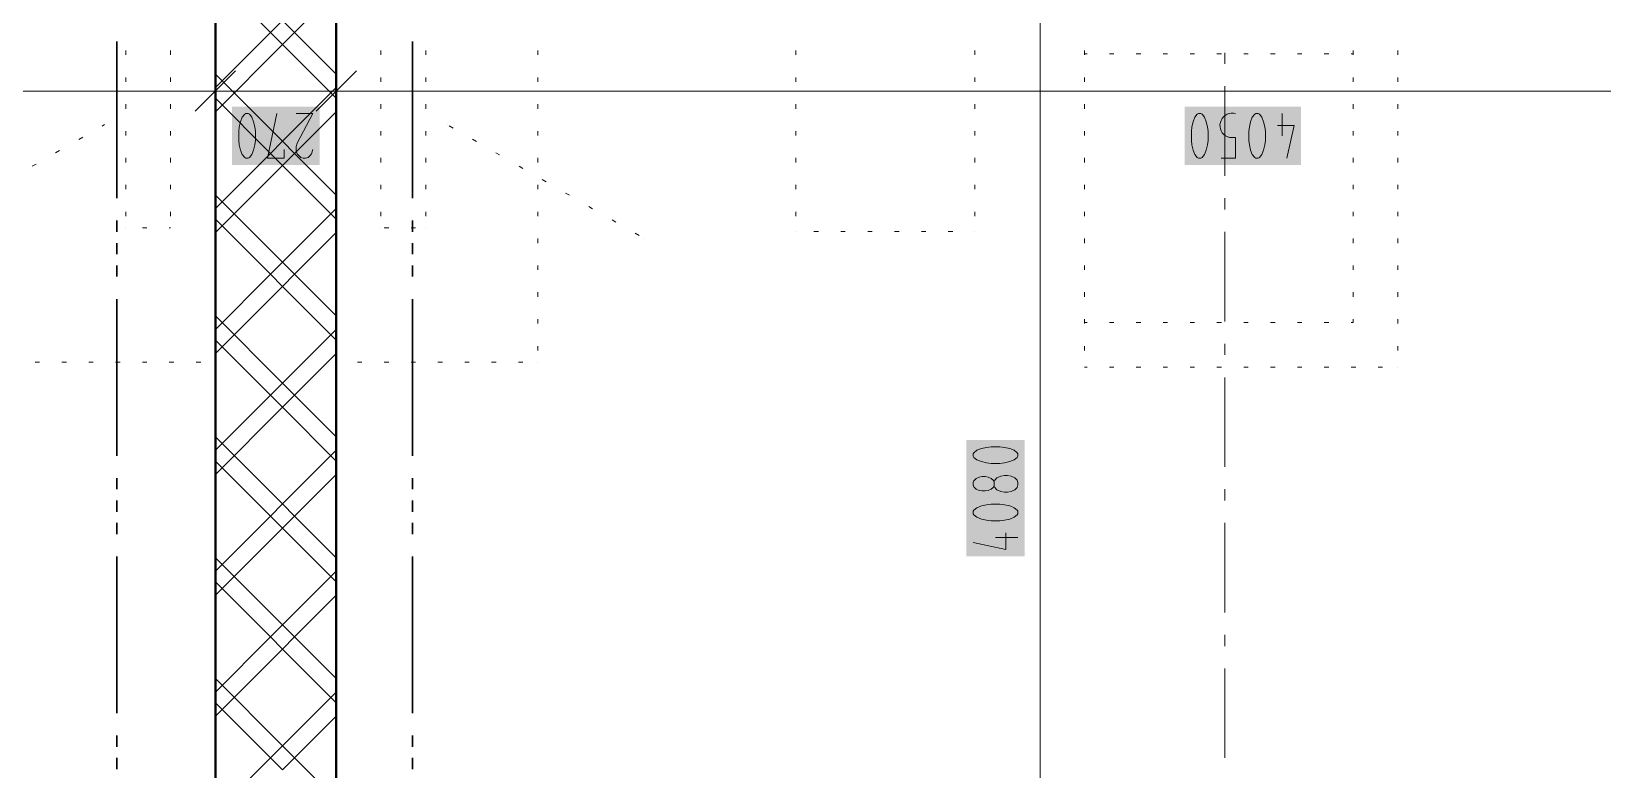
# Model space of a CAD drawing. Header units: millimetres. Extents: x 0 to 594, y 0 to 420.
# Drawn here: x 455 to 490.48, y 317.28 to 333.95 of the extents above; entities that cross this region are included whole.
import ezdxf

# ---------------------------------------------------------------- set-up
doc = ezdxf.new("R2010")
doc.units = ezdxf.units.MM
doc.header["$LTSCALE"] = 8
for name, color, linetype in [('PDF_Koty delkove', 7, 'Continuous'), ('PDF_Nabytek', 7, 'Continuous'), ('PDF_Osy hlavni', 7, 'Continuous'), ('PDF_Pozarni useky', 7, 'Continuous'), ('PDF_Steny akusticke', 7, 'Continuous')]:
    doc.layers.add(name, color=color, linetype=linetype)

msp = doc.modelspace()

# ---------------------------------------------------------------- linework, layer by layer
at = {"layer": 'PDF_Koty delkove', "lineweight": 18}
for points in [[(477.781, 258.858), (477.781, 259.821), (477.781, 261.588), (477.781, 263.104), (477.781, 267.698), (477.781, 269.726), (477.781, 288.176), (477.781, 295.253), (477.781, 296.719), (477.781, 302.785), (477.781, 344.032)], [(459.152, 333.358), (459.152, 332.6), (459.152, 331.841)], [(461.881, 333.358), (461.881, 332.6), (461.881, 331.841)], [(459.607, 333.055), (458.697, 332.145)], [(462.336, 333.055), (461.426, 332.145)], [(550.543, 332.6), (546.802, 332.6), (533.8, 332.6), (516.455, 332.6), (505.555, 332.6), (502.825, 332.6), (499.732, 332.6), (482.505, 332.6), (466.215, 332.6), (461.881, 332.6), (459.152, 332.6), (439.004, 332.6), (419.32, 332.6), (417.197, 332.6)], [(460.705, 331.284), (460.705, 331.083), (460.327, 331.083), (460.543, 332.094)], [(460.975, 332.094), (461.354, 332.094), (461.002, 331.42), (460.975, 331.352), (460.975, 331.251), (461.002, 331.184), (461.042, 331.134), (461.083, 331.099), (461.137, 331.083), (461.191, 331.083), (461.245, 331.099), (461.285, 331.134), (461.326, 331.184), (461.354, 331.284)], [(483.136, 331.824), (483.514, 331.824), (483.352, 331.083)], [(483.244, 332.094), (483.244, 331.589)], [(476.87, 324.57), (476.668, 324.57), (476.568, 324.556), (476.45, 324.529), (476.349, 324.489), (476.281, 324.435), (476.265, 324.408), (476.265, 324.354), (476.281, 324.327), (476.349, 324.273), (476.45, 324.233), (476.568, 324.205), (476.668, 324.191), (476.87, 324.191), (476.971, 324.205), (477.09, 324.233), (477.191, 324.273), (477.258, 324.327)], [(477.258, 324.327), (477.276, 324.354), (477.276, 324.408), (477.258, 324.435), (477.191, 324.489), (477.09, 324.529), (476.971, 324.556), (476.87, 324.57)], [(476.736, 323.787), (476.719, 323.814), (476.668, 323.854), (476.601, 323.881), (476.534, 323.895), (476.466, 323.895), (476.399, 323.881), (476.331, 323.854), (476.281, 323.8), (476.265, 323.76), (476.265, 323.706), (476.281, 323.666), (476.331, 323.611), (476.399, 323.585), (476.466, 323.571), (476.534, 323.571), (476.601, 323.585), (476.668, 323.611), (476.719, 323.652), (476.736, 323.679), (476.753, 323.652), (476.803, 323.598), (476.887, 323.557), (476.971, 323.543), (477.039, 323.543), (477.123, 323.557), (477.208, 323.598), (477.258, 323.652), (477.276, 323.706), (477.276, 323.76), (477.258, 323.814), (477.208, 323.868), (477.123, 323.908), (477.039, 323.922)], [(477.039, 323.922), (476.971, 323.922), (476.887, 323.908), (476.803, 323.868), (476.753, 323.814), (476.736, 323.787), (476.736, 323.679)], [(477.006, 322.626), (477.006, 322.247), (476.265, 322.41)], [(477.276, 322.518), (476.77, 322.518)]]:
    msp.add_lwpolyline(points, dxfattribs=at)
msp.add_lwpolyline([(481.867, 331.083), (482.191, 331.083), (482.191, 331.554), (482.055, 331.554), (481.962, 331.589, -0.843864), (482.191, 332.094)], format="xyb", dxfattribs=at)
for points in [[(459.679, 331.689), (459.679, 331.487), (459.693, 331.387), (459.72, 331.268), (459.76, 331.167), (459.814, 331.099), (459.841, 331.083), (459.895, 331.083), (459.922, 331.099), (459.976, 331.167), (460.016, 331.268), (460.044, 331.387), (460.057, 331.487), (460.057, 331.689), (460.044, 331.79), (460.016, 331.908), (459.976, 332.009), (459.922, 332.077), (459.895, 332.094), (459.841, 332.094), (459.814, 332.077), (459.76, 332.009), (459.72, 331.908), (459.693, 331.79)], [(481.192, 331.689), (481.192, 331.487), (481.206, 331.387), (481.232, 331.268), (481.273, 331.167), (481.326, 331.099), (481.354, 331.083), (481.407, 331.083), (481.435, 331.099), (481.488, 331.167), (481.529, 331.268), (481.556, 331.387), (481.57, 331.487), (481.57, 331.689), (481.556, 331.79), (481.529, 331.908), (481.488, 332.009), (481.435, 332.077), (481.407, 332.094), (481.354, 332.094), (481.326, 332.077), (481.273, 332.009), (481.232, 331.908), (481.206, 331.79)], [(482.488, 331.689), (482.488, 331.487), (482.502, 331.387), (482.529, 331.268), (482.569, 331.167), (482.623, 331.099), (482.65, 331.083), (482.704, 331.083), (482.731, 331.099), (482.785, 331.167), (482.825, 331.268), (482.853, 331.387), (482.866, 331.487), (482.866, 331.689), (482.853, 331.79), (482.825, 331.908), (482.785, 332.009), (482.731, 332.077), (482.704, 332.094), (482.65, 332.094), (482.623, 332.077), (482.569, 332.009), (482.529, 331.908), (482.502, 331.79)], [(476.87, 323.274), (476.668, 323.274), (476.568, 323.26), (476.45, 323.233), (476.349, 323.193), (476.281, 323.139), (476.265, 323.112), (476.265, 323.058), (476.281, 323.031), (476.349, 322.977), (476.45, 322.937), (476.568, 322.909), (476.668, 322.895), (476.87, 322.895), (476.971, 322.909), (477.09, 322.937), (477.191, 322.977), (477.258, 323.031), (477.276, 323.058), (477.276, 323.112), (477.258, 323.139), (477.191, 323.193), (477.09, 323.233), (476.971, 323.26)]]:
    msp.add_lwpolyline(points, close=True, dxfattribs=at)
at = {"layer": 'PDF_Koty delkove', "color": 7, "lineweight": 18, "true_color": 0xffffff, "transparency": 33554559}
for points in [[(461.505, 332.246), (459.528, 332.246), (461.505, 330.932), (459.528, 330.932)], [(483.666, 332.246), (481.041, 332.246), (483.666, 330.932), (481.041, 330.932)], [(477.427, 322.096), (477.427, 324.721), (476.113, 322.096), (476.113, 324.721)]]:
    msp.add_solid(points, dxfattribs=at)
at = {"layer": 'PDF_Nabytek', "lineweight": 13}
for points in [[(457.13, 333.415), (457.13, 333.516)], [(458.141, 333.415), (458.141, 333.516)], [(459.152, 333.415), (459.152, 333.516)], [(461.881, 333.415), (461.881, 333.516)], [(462.892, 333.415), (462.892, 333.516)], [(463.903, 333.415), (463.903, 333.516)], [(466.431, 333.415), (466.431, 333.516)], [(472.258, 333.415), (472.258, 333.516)], [(476.302, 333.415), (476.302, 333.516)], [(478.777, 333.415), (478.777, 333.516)], [(478.837, 333.442), (478.777, 333.442)], [(478.777, 333.442), (478.777, 333.442)], [(479.444, 333.442), (479.343, 333.442)], [(480.05, 333.442), (479.949, 333.442)], [(480.657, 333.442), (480.556, 333.442)], [(481.263, 333.442), (481.162, 333.442)], [(481.87, 333.442), (481.769, 333.442)], [(482.477, 333.442), (482.375, 333.442)], [(483.083, 333.442), (482.982, 333.442)], [(483.69, 333.442), (483.589, 333.442)], [(484.296, 333.442), (484.195, 333.442)], [(484.843, 333.442), (484.802, 333.442)], [(484.843, 333.415), (484.843, 333.516)], [(484.843, 333.442), (484.843, 333.442)], [(485.853, 333.415), (485.853, 333.516)], [(457.13, 332.808), (457.13, 332.909)], [(458.141, 332.808), (458.141, 332.909)], [(459.152, 332.808), (459.152, 332.909)], [(461.881, 332.808), (461.881, 332.909)], [(462.892, 332.808), (462.892, 332.909)], [(463.903, 332.808), (463.903, 332.909)], [(466.431, 332.808), (466.431, 332.909)], [(472.258, 332.808), (472.258, 332.909)], [(476.302, 332.808), (476.302, 332.909)], [(478.777, 332.808), (478.777, 332.909)], [(484.843, 332.808), (484.843, 332.909)], [(485.853, 332.808), (485.853, 332.909)], [(457.13, 332.201), (457.13, 332.302)], [(458.141, 332.201), (458.141, 332.302)], [(459.152, 332.201), (459.152, 332.302)], [(461.881, 332.201), (461.881, 332.302)], [(462.892, 332.201), (462.892, 332.302)], [(463.903, 332.201), (463.903, 332.302)], [(466.431, 332.201), (466.431, 332.302)], [(472.258, 332.201), (472.258, 332.302)], [(476.302, 332.201), (476.302, 332.302)], [(478.777, 332.201), (478.777, 332.302)], [(484.843, 332.201), (484.843, 332.302)], [(485.853, 332.201), (485.853, 332.302)], [(456.593, 331.811), (456.649, 331.843)], [(456.649, 331.843), (456.649, 331.843)], [(464.384, 331.843), (464.384, 331.843)], [(464.521, 331.764), (464.433, 331.815)], [(456.068, 331.508), (456.156, 331.558)], [(457.13, 331.595), (457.13, 331.696)], [(458.141, 331.595), (458.141, 331.696)], [(459.152, 331.595), (459.152, 331.696)], [(461.881, 331.595), (461.881, 331.696)], [(462.892, 331.595), (462.892, 331.696)], [(463.903, 331.595), (463.903, 331.696)], [(465.046, 331.461), (464.958, 331.511)], [(466.431, 331.595), (466.431, 331.696)], [(472.258, 331.595), (472.258, 331.696)], [(476.302, 331.595), (476.302, 331.696)], [(478.777, 331.595), (478.777, 331.696)], [(484.843, 331.595), (484.843, 331.696)], [(485.853, 331.595), (485.853, 331.696)], [(455.543, 331.204), (455.63, 331.255)], [(457.13, 330.988), (457.13, 331.089)], [(458.141, 330.988), (458.141, 331.089)], [(459.152, 330.988), (459.152, 331.089)], [(461.881, 330.988), (461.881, 331.089)], [(462.892, 330.988), (462.892, 331.089)], [(463.903, 330.988), (463.903, 331.089)], [(465.571, 331.157), (465.484, 331.208)], [(466.431, 330.988), (466.431, 331.089)], [(472.258, 330.988), (472.258, 331.089)], [(476.302, 330.988), (476.302, 331.089)], [(478.777, 330.988), (478.777, 331.089)], [(484.843, 330.988), (484.843, 331.089)], [(485.853, 330.988), (485.853, 331.089)], [(455.018, 330.901), (455.105, 330.952)], [(466.096, 330.854), (466.009, 330.905)], [(457.13, 330.382), (457.13, 330.483)], [(458.141, 330.382), (458.141, 330.483)], [(459.152, 330.382), (459.152, 330.483)], [(461.881, 330.382), (461.881, 330.483)], [(462.892, 330.382), (462.892, 330.483)], [(463.903, 330.382), (463.903, 330.483)], [(466.431, 330.382), (466.431, 330.483)], [(466.622, 330.551), (466.534, 330.601)], [(472.258, 330.382), (472.258, 330.483)], [(476.302, 330.382), (476.302, 330.483)], [(478.777, 330.382), (478.777, 330.483)], [(484.843, 330.382), (484.843, 330.483)], [(485.853, 330.382), (485.853, 330.483)], [(467.147, 330.248), (467.06, 330.298)], [(467.672, 329.944), (467.585, 329.995)], [(457.13, 329.775), (457.13, 329.876)], [(458.141, 329.775), (458.141, 329.876)], [(459.152, 329.775), (459.152, 329.876)], [(461.881, 329.775), (461.881, 329.876)], [(462.892, 329.775), (462.892, 329.876)], [(463.903, 329.775), (463.903, 329.876)], [(466.431, 329.775), (466.431, 329.876)], [(468.198, 329.641), (468.11, 329.692)], [(472.258, 329.775), (472.258, 329.876)], [(476.302, 329.775), (476.302, 329.876)], [(478.777, 329.775), (478.777, 329.876)], [(484.843, 329.775), (484.843, 329.876)], [(485.853, 329.775), (485.853, 329.876)], [(457.13, 329.515), (457.13, 329.515)], [(457.13, 329.515), (457.13, 329.515)], [(457.607, 329.515), (457.506, 329.515)], [(458.141, 329.515), (458.112, 329.515)], [(458.141, 329.515), (458.141, 329.515)], [(458.141, 329.515), (458.141, 329.515)], [(459.152, 329.168), (459.152, 329.27)], [(461.881, 329.168), (461.881, 329.27)], [(462.892, 329.515), (462.892, 329.515)], [(462.892, 329.515), (462.892, 329.515)], [(463.066, 329.515), (462.965, 329.515)], [(463.673, 329.515), (463.571, 329.515)], [(463.903, 329.515), (463.903, 329.515)], [(463.903, 329.515), (463.903, 329.515)], [(466.431, 329.168), (466.431, 329.27)], [(468.723, 329.338), (468.635, 329.388)], [(468.847, 329.266), (468.847, 329.266)], [(472.258, 329.431), (472.258, 329.431)], [(472.258, 329.431), (472.258, 329.431)], [(472.771, 329.431), (472.67, 329.431)], [(473.378, 329.431), (473.277, 329.431)], [(473.984, 329.431), (473.883, 329.431)], [(474.591, 329.431), (474.49, 329.431)], [(475.198, 329.431), (475.097, 329.431)], [(475.804, 329.431), (475.703, 329.431)], [(476.302, 329.431), (476.302, 329.431)], [(476.302, 329.431), (476.302, 329.431)], [(478.777, 329.168), (478.777, 329.27)], [(484.843, 329.168), (484.843, 329.27)], [(485.853, 329.168), (485.853, 329.27)], [(459.152, 328.562), (459.152, 328.663)], [(461.881, 328.562), (461.881, 328.663)], [(466.431, 328.562), (466.431, 328.663)], [(478.777, 328.562), (478.777, 328.663)], [(484.843, 328.562), (484.843, 328.663)], [(485.853, 328.562), (485.853, 328.663)], [(459.152, 327.955), (459.152, 328.056)], [(461.881, 327.955), (461.881, 328.056)], [(466.431, 327.955), (466.431, 328.056)], [(478.777, 327.955), (478.777, 328.056)], [(484.843, 327.955), (484.843, 328.056)], [(485.853, 327.955), (485.853, 328.056)], [(459.152, 327.349), (459.152, 327.45)], [(461.881, 327.349), (461.881, 327.45)], [(466.431, 327.349), (466.431, 327.45)], [(478.777, 327.349), (478.777, 327.45)], [(478.837, 327.377), (478.777, 327.377)], [(478.777, 327.377), (478.777, 327.377)], [(479.444, 327.377), (479.343, 327.377)], [(480.05, 327.377), (479.949, 327.377)], [(480.657, 327.377), (480.556, 327.377)], [(481.263, 327.377), (481.162, 327.377)], [(481.87, 327.377), (481.769, 327.377)], [(482.477, 327.377), (482.375, 327.377)], [(483.083, 327.377), (482.982, 327.377)], [(483.69, 327.377), (483.589, 327.377)], [(484.296, 327.377), (484.195, 327.377)], [(484.802, 327.377), (484.843, 327.377), (484.843, 327.45)], [(484.843, 327.377), (484.843, 327.377)], [(484.843, 327.377), (484.843, 327.377)], [(485.853, 327.349), (485.853, 327.45)], [(459.152, 326.742), (459.152, 326.843)], [(461.881, 326.742), (461.881, 326.843)], [(466.431, 326.742), (466.431, 326.843)], [(478.777, 326.742), (478.777, 326.843)], [(485.853, 326.742), (485.853, 326.843)], [(455.18, 326.482), (455.079, 326.482)], [(455.787, 326.482), (455.686, 326.482)], [(456.394, 326.482), (456.293, 326.482)], [(457, 326.482), (456.899, 326.482)], [(457.607, 326.482), (457.506, 326.482)], [(458.213, 326.482), (458.112, 326.482)], [(458.82, 326.482), (458.719, 326.482)], [(459.152, 326.482), (459.152, 326.482)], [(459.152, 326.482), (459.152, 326.482)], [(461.881, 326.482), (461.881, 326.482)], [(461.881, 326.482), (461.881, 326.482)], [(462.459, 326.482), (462.358, 326.482)], [(463.066, 326.482), (462.965, 326.482)], [(463.673, 326.482), (463.571, 326.482)], [(464.279, 326.482), (464.178, 326.482)], [(464.886, 326.482), (464.785, 326.482)], [(465.492, 326.482), (465.391, 326.482)], [(466.099, 326.482), (465.998, 326.482)], [(466.431, 326.482), (466.431, 326.482)], [(466.431, 326.482), (466.431, 326.482)], [(478.777, 326.366), (478.777, 326.366)], [(478.837, 326.366), (478.777, 326.366)], [(478.777, 326.366), (478.777, 326.366)], [(479.444, 326.366), (479.343, 326.366)], [(480.05, 326.366), (479.949, 326.366)], [(480.657, 326.366), (480.556, 326.366)], [(481.263, 326.366), (481.162, 326.366)], [(481.87, 326.366), (481.769, 326.366)], [(482.477, 326.366), (482.375, 326.366)], [(483.083, 326.366), (482.982, 326.366)], [(483.69, 326.366), (483.589, 326.366)], [(484.296, 326.366), (484.195, 326.366)], [(484.903, 326.366), (484.802, 326.366)], [(485.509, 326.366), (485.408, 326.366)], [(485.853, 326.366), (485.853, 326.366)], [(485.853, 326.366), (485.853, 326.366)]]:
    msp.add_lwpolyline(points, dxfattribs=at)
at = {"layer": 'PDF_Osy hlavni', "lineweight": 18}
for points in [[(481.949, 333.212), (481.949, 333.465)], [(481.949, 330.685), (481.949, 332.707)], [(481.949, 329.927), (481.949, 330.179)], [(481.949, 327.399), (481.949, 329.421)], [(481.949, 326.641), (481.949, 326.894)], [(481.949, 324.114), (481.949, 326.136)], [(481.949, 323.355), (481.949, 323.608)], [(481.949, 320.828), (481.949, 322.85)], [(481.949, 320.07), (481.949, 320.323)], [(481.949, 317.542), (481.949, 319.564)]]:
    msp.add_lwpolyline(points, dxfattribs=at)
at = {"layer": 'PDF_Pozarni useky', "lineweight": 30}
for points in [[(456.928, 330.179), (456.928, 333.718)], [(463.6, 330.179), (463.6, 333.718)], [(456.928, 329.421), (456.928, 329.674)], [(463.6, 329.421), (463.6, 329.674)], [(456.928, 328.916), (456.928, 329.168)], [(463.6, 328.916), (463.6, 329.168)], [(456.928, 328.41), (456.928, 328.663)], [(463.6, 328.41), (463.6, 328.663)], [(456.928, 324.366), (456.928, 327.905)], [(463.6, 324.366), (463.6, 327.905)], [(456.928, 323.608), (456.928, 323.861)], [(463.6, 323.608), (463.6, 323.861)], [(456.928, 323.103), (456.928, 323.355)], [(463.6, 323.103), (463.6, 323.355)], [(456.928, 322.597), (456.928, 322.85)], [(463.6, 322.597), (463.6, 322.85)], [(456.928, 318.553), (456.928, 322.092)], [(463.6, 318.553), (463.6, 322.092)], [(456.928, 317.795), (456.928, 318.048)], [(463.6, 317.795), (463.6, 318.048)], [(456.928, 317.29), (456.928, 317.542)], [(463.6, 317.29), (463.6, 317.542)]]:
    msp.add_lwpolyline(points, dxfattribs=at)
at = {"layer": 'PDF_Steny akusticke', "lineweight": 40}
msp.add_lwpolyline([(461.73, 296.719), (461.881, 296.719), (461.881, 344.032), (459.152, 344.032), (459.152, 296.719), (459.303, 296.719)], dxfattribs=at)
at = {"layer": 'PDF_Steny akusticke', "lineweight": 9}
for points in [[(460.941, 333.922), (460.668, 334.195), (459.152, 335.712)], [(460.668, 334.195), (460.395, 333.922), (459.152, 335.166)], [(461.881, 332.982), (460.941, 333.922), (461.881, 334.863)], [(459.152, 332.133), (460.668, 333.649), (460.395, 333.922)], [(459.152, 332.679), (460.395, 333.922)], [(460.668, 333.649), (460.941, 333.922)], [(461.881, 332.436), (460.668, 333.649)], [(461.881, 332.133), (460.941, 331.193), (460.668, 331.466), (459.152, 332.982)], [(460.668, 331.466), (461.881, 332.679)], [(460.395, 331.193), (459.152, 332.436)], [(460.395, 331.193), (460.668, 331.466)], [(460.668, 330.92), (460.395, 331.193), (459.152, 329.949)], [(460.668, 330.92), (460.941, 331.193)], [(461.881, 330.253), (460.941, 331.193)], [(459.152, 329.403), (460.668, 330.92)], [(461.881, 329.707), (460.668, 330.92)], [(461.881, 329.403), (460.941, 328.463), (460.668, 328.736), (459.152, 330.253)], [(460.395, 328.463), (459.152, 329.707)], [(460.668, 328.736), (461.881, 329.949)], [(460.395, 328.463), (460.668, 328.736)], [(460.941, 328.463), (460.668, 328.19), (460.395, 328.463), (459.152, 327.22)], [(461.881, 327.523), (460.941, 328.463)], [(459.152, 326.674), (460.668, 328.19)], [(461.881, 326.977), (460.668, 328.19)], [(461.881, 326.674), (460.941, 325.734), (460.668, 326.007), (459.152, 327.523)], [(460.668, 326.007), (461.881, 327.22)], [(460.395, 325.734), (459.152, 326.977)], [(460.668, 325.461), (460.395, 325.734), (459.152, 324.49)], [(459.152, 323.944), (460.668, 325.461), (460.941, 325.734)], [(460.395, 325.734), (460.668, 326.007)], [(461.881, 324.793), (460.941, 325.734)], [(461.881, 324.247), (460.668, 325.461)], [(461.881, 323.944), (460.941, 323.004), (460.668, 323.277), (459.152, 324.793)], [(460.395, 323.004), (460.668, 323.277), (461.881, 324.49)], [(460.395, 323.004), (459.152, 324.247)], [(460.668, 322.731), (460.395, 323.004), (459.152, 321.76)], [(459.152, 321.215), (460.668, 322.731), (460.941, 323.004)], [(461.881, 322.064), (460.941, 323.004)], [(461.881, 321.518), (460.668, 322.731)], [(460.941, 320.274), (460.668, 320.547), (459.152, 322.064)], [(460.395, 320.274), (459.152, 321.518)], [(460.395, 320.274), (460.668, 320.547), (461.881, 321.76)], [(460.941, 320.274), (461.881, 321.215)], [(459.152, 319.031), (460.395, 320.274)], [(459.152, 318.485), (460.668, 320.001), (460.941, 320.274)], [(460.668, 320.001), (460.395, 320.274)], [(461.881, 319.334), (460.941, 320.274)], [(461.881, 318.788), (460.668, 320.001)], [(461.881, 318.485), (460.941, 317.545), (460.668, 317.818), (459.152, 319.334)], [(460.395, 317.545), (460.668, 317.818), (461.881, 319.031)], [(460.395, 317.545), (459.152, 318.788)], [(460.941, 317.545), (460.668, 317.272), (460.395, 317.545), (459.152, 316.301)], [(461.881, 316.605), (460.941, 317.545)]]:
    msp.add_lwpolyline(points, dxfattribs=at)

doc.saveas('drawing.dxf')
